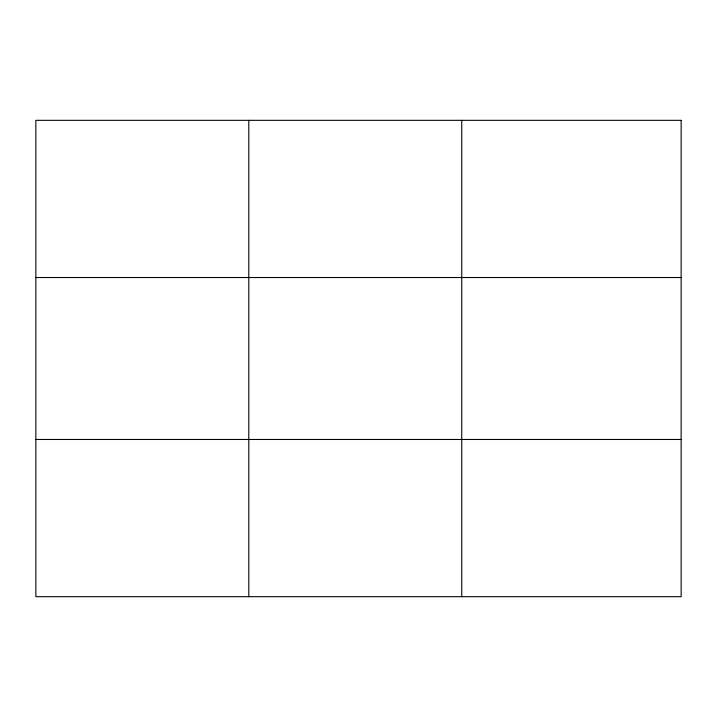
<?xml version="1.0" encoding="UTF-8"?>
<svg xmlns="http://www.w3.org/2000/svg" width="717" height="717" viewBox="0 0 717 717"><rect width="100%" height="100%" fill="white"/><g stroke="black" fill="none" stroke-linecap="round" stroke-linejoin="round"><path stroke-width="1.08" d="M248.799 120.331L248.799 596.669M461.748 120.331L461.748 596.669M35.85 277.524L681.15 277.524M35.85 439.476L681.15 439.476M681.15 120.331L681.15 596.669L35.85 596.669L35.85 120.331L681.15 120.331"/></g></svg>
